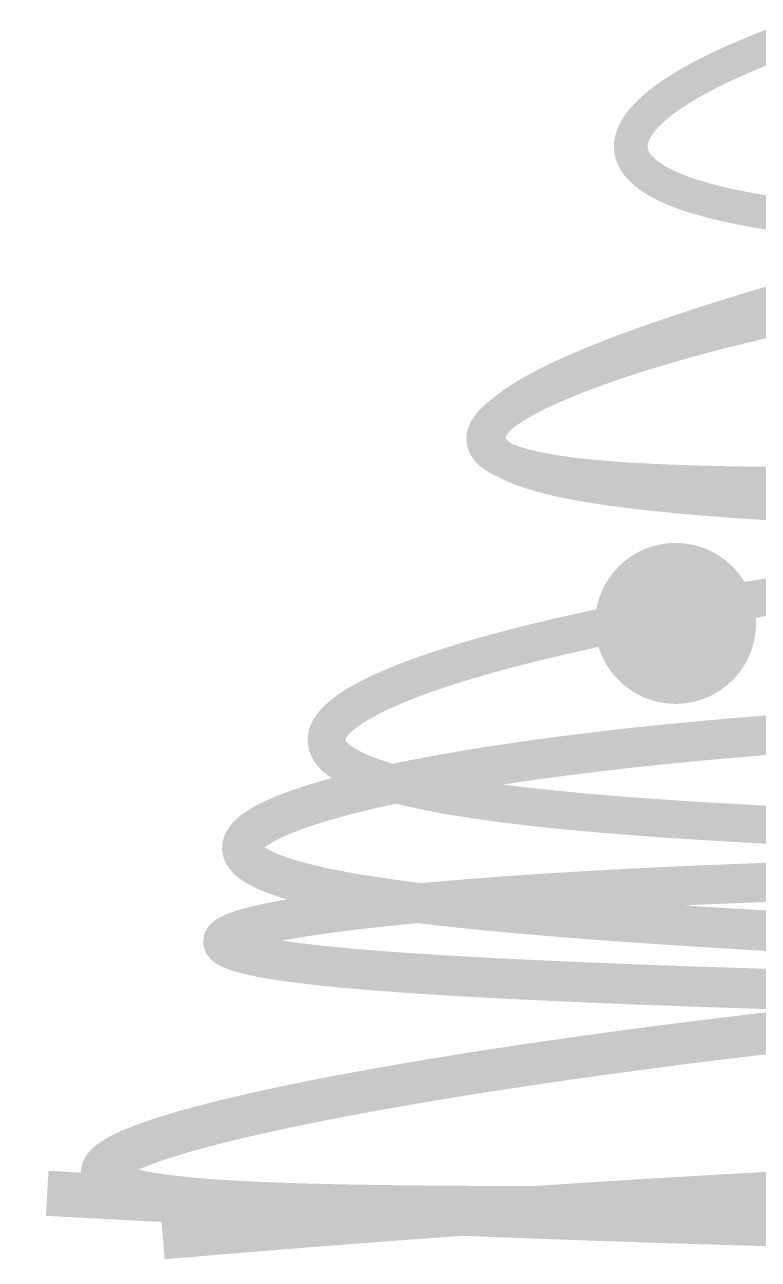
# Model space of a CAD drawing. Header units: millimetres. Extents: x 153 to 500, y 34 to 242.
# Drawn here: x 153.4 to 202.2, y 34.8 to 117 of the extents above; entities that cross this region are included whole.
import ezdxf

# ---------------------------------------------------------------- set-up
doc = ezdxf.new("R2010")
doc.units = ezdxf.units.MM
doc.layers.add('l1', color=7, linetype='Continuous', lineweight=211)
doc.layers.add('l3', color=7, linetype='Continuous', lineweight=211)

msp = doc.modelspace()

# ---------------------------------------------------------------- hatches: boundary and pattern name
at = {"layer": 'l3', "transparency": 33554687}
h = msp.add_hatch(color=256, dxfattribs=at)
h.dxf.hatch_style = 1
h.set_gradient(color1=(255, 0, 0), color2=(128, 0, 0), name='INVSPHERICAL')
edge = h.paths.add_edge_path()
edge.add_arc((196.708, 77.147), 5.359, 0, 360)

# ---------------------------------------------------------------- linework, layer by layer
at = {"layer": 'l1', "color": 7, "true_color": 0xf2f2f2}
for points in [[(203.783, 115.875, 2.228, 2.229, 0), (203.113, 115.622, 2.229, 2.229, 0), (202.463, 115.368, 2.229, 2.23, 0), (201.834, 115.112, 2.23, 2.231, 0), (201.224, 114.856, 2.231, 2.231, 0), (200.636, 114.599, 2.231, 2.232, 0), (200.069, 114.341, 2.232, 2.232, 0), (199.524, 114.083, 2.232, 2.233, 0), (199, 113.824, 2.233, 2.234, 0), (198.499, 113.566, 2.234, 2.234, 0), (198.021, 113.307, 2.234, 2.235, 0), (197.566, 113.048, 2.235, 2.235, 0), (197.135, 112.79, 2.235, 2.236, 0), (196.727, 112.532, 2.236, 2.236, 0), (196.343, 112.275, 2.236, 2.237, 0), (195.985, 112.018, 2.237, 2.237, 0), (195.651, 111.763, 2.237, 2.237, 0), (195.342, 111.508, 2.237, 2.238, 0), (195.059, 111.254, 2.238, 2.238, 0), (194.803, 111.002, 2.238, 2.238, 0), (194.573, 110.752, 2.238, 2.239, 0), (194.369, 110.502, 2.239, 2.239, 0), (194.193, 110.255, 2.239, 2.239, 0), (194.045, 110.01, 2.239, 2.24, 0), (193.924, 109.767, 2.24, 2.24, 0), (193.832, 109.525, 2.24, 2.24, 0), (193.768, 109.287, 2.24, 2.24, 0), (193.734, 109.051, 2.24, 2.241, 0), (193.729, 108.817, 2.241, 2.241, 0), (193.753, 108.587, 2.241, 2.241, 0), (193.808, 108.359, 2.241, 2.241, 0), (193.894, 108.134, 2.241, 2.241, 0), (194.01, 107.913, 2.241, 2.242, 0), (194.158, 107.695, 2.242, 2.242, 0), (194.337, 107.481, 2.242, 2.242, 0), (194.549, 107.271, 2.242, 2.243, 0), (194.793, 107.064, 2.243, 2.243, 0), (195.069, 106.862, 2.243, 2.243, 0), (195.379, 106.663, 2.243, 2.244, 0), (195.722, 106.469, 2.244, 2.244, 0), (196.099, 106.28, 2.244, 2.245, 0), (196.511, 106.095, 2.245, 2.245, 0), (196.957, 105.915, 2.245, 2.246, 0), (197.438, 105.739, 2.246, 2.246, 0), (197.954, 105.569, 2.246, 2.247, 0), (198.507, 105.405, 2.247, 2.247, 0), (199.095, 105.245, 2.247, 2.248, 0), (199.72, 105.091, 2.248, 2.249, 0), (200.381, 104.943, 2.249, 2.249, 0), (201.079, 104.8, 2.249, 2.25, 0), (201.811, 104.663, 2.25, 2.251, 0), (202.578, 104.531, 2.251, 2.252, 0), (203.379, 104.403, 2.252, 2.252, 0)], [(204.54, 79.162, 2.466, 2.468, 0), (203.17, 78.952, 2.468, 2.469, 0), (201.825, 78.739, 2.469, 2.47, 0), (200.506, 78.523, 2.47, 2.472, 0), (199.213, 78.304, 2.472, 2.473, 0), (197.947, 78.083, 2.473, 2.474, 0), (196.708, 77.859, 2.474, 2.475, 0), (195.496, 77.633, 2.475, 2.477, 0), (194.313, 77.405, 2.477, 2.478, 0), (193.157, 77.174, 2.478, 2.479, 0), (192.03, 76.942, 2.479, 2.48, 0), (190.932, 76.708, 2.48, 2.481, 0), (189.864, 76.472, 2.481, 2.482, 0), (188.825, 76.234, 2.482, 2.483, 0), (187.816, 75.996, 2.483, 2.484, 0), (186.838, 75.755, 2.484, 2.485, 0), (185.892, 75.514, 2.485, 2.486, 0), (184.976, 75.272, 2.486, 2.487, 0), (184.092, 75.029, 2.487, 2.488, 0), (183.241, 74.785, 2.488, 2.489, 0), (182.422, 74.54, 2.489, 2.489, 0), (181.636, 74.295, 2.489, 2.49, 0), (180.884, 74.05, 2.49, 2.491, 0), (180.165, 73.804, 2.491, 2.492, 0), (179.481, 73.558, 2.492, 2.492, 0), (178.831, 73.313, 2.492, 2.493, 0), (178.216, 73.067, 2.493, 2.494, 0), (177.637, 72.822, 2.494, 2.494, 0), (177.093, 72.578, 2.494, 2.495, 0), (176.586, 72.334, 2.495, 2.495, 0), (176.115, 72.09, 2.495, 2.496, 0), (175.681, 71.848, 2.496, 2.496, 0), (175.285, 71.607, 2.496, 2.497, 0), (174.926, 71.366, 2.497, 2.497, 0), (174.606, 71.127, 2.497, 2.497, 0), (174.324, 70.89, 2.497, 2.498, 0), (174.081, 70.654, 2.498, 2.498, 0), (173.877, 70.419, 2.498, 2.498, 0), (173.713, 70.187, 2.498, 2.499, 0), (173.59, 69.956, 2.499, 2.499, 0), (173.507, 69.728, 2.499, 2.499, 0), (173.465, 69.502, 2.499, 2.499, 0), (173.464, 69.278, 2.499, 2.5, 0), (173.506, 69.056, 2.5, 2.5, 0), (173.589, 68.837, 2.5, 2.5, 0), (173.715, 68.621, 2.5, 2.5, 0), (173.884, 68.408, 2.5, 2.501, 0), (174.096, 68.198, 2.501, 2.501, 0), (174.352, 67.991, 2.501, 2.501, 0), (174.652, 67.787, 2.501, 2.502, 0), (174.997, 67.587, 2.502, 2.502, 0), (175.387, 67.39, 2.502, 2.503, 0), (175.822, 67.198, 2.503, 2.503, 0), (176.303, 67.008, 2.503, 2.504, 0), (176.83, 66.823, 2.504, 2.504, 0), (177.403, 66.642, 2.504, 2.505, 0), (178.024, 66.465, 2.505, 2.506, 0), (178.692, 66.293, 2.506, 2.506, 0), (179.408, 66.125, 2.506, 2.507, 0), (180.171, 65.962, 2.507, 2.508, 0), (180.984, 65.803, 2.508, 2.509, 0), (181.845, 65.649, 2.509, 2.51, 0), (182.755, 65.501, 2.51, 2.511, 0), (183.714, 65.357, 2.511, 2.512, 0), (184.72, 65.218, 2.512, 2.513, 0), (185.771, 65.084, 2.513, 2.514, 0), (186.867, 64.955, 2.514, 2.515, 0), (188.006, 64.83, 2.515, 2.516, 0), (189.187, 64.71, 2.516, 2.517, 0), (190.41, 64.594, 2.517, 2.519, 0), (191.672, 64.483, 2.519, 2.52, 0), (192.972, 64.375, 2.52, 2.521, 0), (194.31, 64.272, 2.521, 2.523, 0), (195.685, 64.173, 2.523, 2.524, 0), (197.094, 64.078, 2.524, 2.525, 0), (198.536, 63.986, 2.525, 2.527, 0), (200.012, 63.899, 2.527, 2.528, 0), (201.519, 63.815, 2.528, 2.53, 0), (203.056, 63.734, 2.53, 2.531, 0), (204.622, 63.657, 2.531, 2.533, 0)], [(204.32, 50.041, 2.772, 2.773, 0), (202.593, 49.84, 2.773, 2.775, 0), (200.891, 49.638, 2.775, 2.777, 0), (199.215, 49.433, 2.777, 2.779, 0), (197.564, 49.228, 2.779, 2.78, 0), (195.94, 49.02, 2.78, 2.782, 0), (194.343, 48.811, 2.782, 2.783, 0), (192.773, 48.601, 2.783, 2.785, 0), (191.231, 48.39, 2.785, 2.786, 0), (189.718, 48.178, 2.786, 2.788, 0), (188.234, 47.965, 2.788, 2.789, 0), (186.78, 47.751, 2.789, 2.791, 0), (185.355, 47.537, 2.791, 2.792, 0), (183.961, 47.322, 2.792, 2.793, 0), (182.599, 47.107, 2.793, 2.795, 0), (181.268, 46.892, 2.795, 2.796, 0), (179.969, 46.677, 2.796, 2.797, 0), (178.703, 46.461, 2.797, 2.799, 0), (177.47, 46.246, 2.799, 2.8, 0), (176.271, 46.031, 2.8, 2.801, 0), (175.107, 45.816, 2.801, 2.802, 0), (173.977, 45.603, 2.802, 2.803, 0), (172.882, 45.389, 2.803, 2.804, 0), (171.823, 45.177, 2.804, 2.805, 0), (170.801, 44.965, 2.805, 2.806, 0), (169.816, 44.755, 2.806, 2.807, 0), (168.868, 44.546, 2.807, 2.808, 0), (167.957, 44.338, 2.808, 2.809, 0), (167.086, 44.131, 2.809, 2.81, 0), (166.253, 43.926, 2.81, 2.811, 0), (165.46, 43.723, 2.811, 2.812, 0), (164.707, 43.522, 2.812, 2.812, 0), (163.995, 43.322, 2.812, 2.813, 0), (163.323, 43.125, 2.813, 2.814, 0), (162.693, 42.93, 2.814, 2.814, 0), (162.106, 42.737, 2.814, 2.815, 0), (161.561, 42.547, 2.815, 2.815, 0), (161.059, 42.359, 2.815, 2.816, 0), (160.601, 42.174, 2.816, 2.816, 0), (160.187, 41.992, 2.816, 2.817, 0), (159.818, 41.813, 2.817, 2.817, 0), (159.494, 41.637, 2.817, 2.817, 0), (159.216, 41.464, 2.817, 2.818, 0), (158.984, 41.295, 2.818, 2.818, 0), (158.799, 41.129, 2.818, 2.818, 0), (158.661, 40.967, 2.818, 2.818, 0), (158.571, 40.809, 2.818, 2.818, 0), (158.53, 40.654, 2.818, 2.819, 0), (158.538, 40.504, 2.819, 2.819, 0), (158.595, 40.357, 2.819, 2.819, 0), (158.702, 40.215, 2.819, 2.819, 0), (158.859, 40.077, 2.819, 2.819, 0), (159.068, 39.944, 2.819, 2.82, 0), (159.328, 39.816, 2.82, 2.82, 0), (159.64, 39.692, 2.82, 2.82, 0), (160.004, 39.573, 2.82, 2.821, 0), (160.422, 39.459, 2.821, 2.821, 0), (160.894, 39.351, 2.821, 2.822, 0), (161.419, 39.247, 2.822, 2.822, 0), (162, 39.149, 2.822, 2.823, 0), (162.635, 39.057, 2.823, 2.824, 0), (163.326, 38.97, 2.824, 2.824, 0), (164.074, 38.889, 2.824, 2.825, 0), (164.878, 38.814, 2.825, 2.826, 0), (165.739, 38.746, 2.826, 2.827, 0), (166.658, 38.682, 2.827, 2.828, 0), (167.634, 38.625, 2.828, 2.829, 0), (168.668, 38.573, 2.829, 2.83, 0), (169.76, 38.526, 2.83, 2.831, 0), (170.91, 38.483, 2.831, 2.832, 0), (172.118, 38.446, 2.832, 2.834, 0), (173.384, 38.412, 2.834, 2.835, 0), (174.709, 38.383, 2.835, 2.836, 0), (176.092, 38.358, 2.836, 2.838, 0), (177.533, 38.336, 2.838, 2.839, 0), (179.033, 38.318, 2.839, 2.841, 0), (180.593, 38.302, 2.841, 2.842, 0), (182.211, 38.29, 2.842, 2.844, 0), (183.888, 38.28, 2.844, 2.846, 0), (185.625, 38.273, 2.846, 2.848, 0), (187.421, 38.268, 2.848, 2.849, 0), (189.276, 38.264, 2.849, 2.851, 0), (191.191, 38.262, 2.851, 2.853, 0), (193.166, 38.262, 2.853, 2.855, 0), (195.201, 38.263, 2.855, 2.857, 0), (197.296, 38.265, 2.857, 2.86, 0), (199.452, 38.267, 2.86, 2.862, 0), (201.667, 38.27, 2.862, 2.864, 0), (203.943, 38.273, 2.864, 2.866, 0)]]:
    msp.add_lwpolyline(points, format="xyseb", dxfattribs=at)
at = {"layer": 'l1', "color": 254, "true_color": 0xd1d1d1}
for points in [[(203.919, 98.693, 2.327, 2.328, 0), (202.91, 98.398, 2.328, 2.329, 0), (201.92, 98.103, 2.329, 2.33, 0), (200.951, 97.809, 2.33, 2.331, 0), (200.003, 97.516, 2.331, 2.332, 0), (199.076, 97.224, 2.332, 2.332, 0), (198.171, 96.934, 2.332, 2.333, 0), (197.288, 96.644, 2.333, 2.334, 0), (196.429, 96.356, 2.334, 2.335, 0), (195.594, 96.069, 2.335, 2.336, 0), (194.783, 95.783, 2.336, 2.337, 0), (193.997, 95.5, 2.337, 2.338, 0), (193.237, 95.217, 2.338, 2.338, 0), (192.503, 94.937, 2.338, 2.339, 0), (191.796, 94.658, 2.339, 2.34, 0), (191.117, 94.382, 2.34, 2.341, 0), (190.465, 94.107, 2.341, 2.341, 0), (189.842, 93.835, 2.341, 2.342, 0), (189.248, 93.565, 2.342, 2.342, 0), (188.684, 93.297, 2.342, 2.343, 0), (188.151, 93.032, 2.343, 2.344, 0), (187.648, 92.769, 2.344, 2.344, 0), (187.178, 92.509, 2.344, 2.345, 0), (186.739, 92.252, 2.345, 2.345, 0), (186.333, 91.997, 2.345, 2.346, 0), (185.961, 91.746, 2.346, 2.346, 0), (185.622, 91.497, 2.346, 2.346, 0), (185.318, 91.252, 2.346, 2.347, 0), (185.05, 91.01, 2.347, 2.347, 0), (184.817, 90.771, 2.347, 2.347, 0), (184.621, 90.535, 2.347, 2.348, 0), (184.461, 90.303, 2.348, 2.348, 0), (184.339, 90.075, 2.348, 2.348, 0), (184.256, 89.85, 2.348, 2.348, 0), (184.211, 89.63, 2.348, 2.349, 0), (184.206, 89.413, 2.349, 2.349, 0), (184.24, 89.2, 2.349, 2.349, 0), (184.316, 88.991, 2.349, 2.349, 0), (184.432, 88.786, 2.349, 2.35, 0), (184.59, 88.586, 2.35, 2.35, 0), (184.791, 88.39, 2.35, 2.35, 0), (185.034, 88.198, 2.35, 2.35, 0), (185.321, 88.012, 2.35, 2.351, 0), (185.653, 87.829, 2.351, 2.351, 0), (186.029, 87.652, 2.351, 2.352, 0), (186.45, 87.479, 2.352, 2.352, 0), (186.918, 87.312, 2.352, 2.353, 0), (187.432, 87.149, 2.353, 2.353, 0), (187.993, 86.992, 2.353, 2.354, 0), (188.602, 86.839, 2.354, 2.355, 0), (189.259, 86.693, 2.355, 2.355, 0), (189.965, 86.551, 2.355, 2.356, 0), (190.721, 86.415, 2.356, 2.357, 0), (191.527, 86.285, 2.357, 2.358, 0), (192.382, 86.16, 2.358, 2.359, 0), (193.284, 86.041, 2.359, 2.36, 0), (194.233, 85.926, 2.36, 2.361, 0), (195.227, 85.816, 2.361, 2.362, 0), (196.265, 85.711, 2.362, 2.363, 0), (197.346, 85.61, 2.363, 2.364, 0), (198.468, 85.514, 2.364, 2.365, 0), (199.631, 85.422, 2.365, 2.366, 0), (200.832, 85.333, 2.366, 2.367, 0), (202.072, 85.248, 2.367, 2.369, 0), (203.348, 85.166, 2.369, 2.37, 0), (204.659, 85.088, 2.37, 2.371, 0)], [(204.68, 59.97, 2.608, 2.61, 0), (203.129, 59.917, 2.61, 2.611, 0), (201.601, 59.862, 2.611, 2.613, 0), (200.098, 59.803, 2.613, 2.614, 0), (198.62, 59.742, 2.614, 2.616, 0), (197.169, 59.678, 2.616, 2.617, 0), (195.743, 59.612, 2.617, 2.618, 0), (194.344, 59.543, 2.618, 2.62, 0), (192.973, 59.471, 2.62, 2.621, 0), (191.63, 59.397, 2.621, 2.622, 0), (190.316, 59.321, 2.622, 2.624, 0), (189.03, 59.243, 2.624, 2.625, 0), (187.774, 59.163, 2.625, 2.626, 0), (186.549, 59.08, 2.626, 2.627, 0), (185.354, 58.996, 2.627, 2.629, 0), (184.191, 58.91, 2.629, 2.63, 0), (183.059, 58.821, 2.63, 2.631, 0), (181.96, 58.732, 2.631, 2.632, 0), (180.894, 58.64, 2.632, 2.633, 0), (179.862, 58.547, 2.633, 2.634, 0), (178.864, 58.453, 2.634, 2.635, 0), (177.9, 58.357, 2.635, 2.636, 0), (176.972, 58.259, 2.636, 2.637, 0), (176.079, 58.161, 2.637, 2.637, 0), (175.223, 58.061, 2.637, 2.638, 0), (174.403, 57.96, 2.638, 2.639, 0), (173.621, 57.858, 2.639, 2.64, 0), (172.877, 57.756, 2.64, 2.64, 0), (172.172, 57.652, 2.64, 2.641, 0), (171.506, 57.547, 2.641, 2.642, 0), (170.879, 57.442, 2.642, 2.642, 0), (170.293, 57.336, 2.642, 2.643, 0), (169.747, 57.23, 2.643, 2.643, 0), (169.243, 57.123, 2.643, 2.644, 0), (168.781, 57.016, 2.644, 2.644, 0), (168.361, 56.909, 2.644, 2.645, 0), (167.984, 56.801, 2.645, 2.645, 0), (167.651, 56.693, 2.645, 2.645, 0), (167.362, 56.585, 2.645, 2.646, 0), (167.117, 56.477, 2.646, 2.646, 0), (166.918, 56.369, 2.646, 2.646, 0), (166.764, 56.261, 2.646, 2.646, 0), (166.657, 56.154, 2.646, 2.646, 0), (166.597, 56.046, 2.646, 2.646, 0), (166.584, 55.94, 2.646, 2.647, 0), (166.619, 55.833, 2.647, 2.647, 0), (166.703, 55.727, 2.647, 2.647, 0), (166.836, 55.622, 2.647, 2.647, 0), (167.018, 55.518, 2.647, 2.647, 0), (167.251, 55.414, 2.647, 2.648, 0), (167.534, 55.311, 2.648, 2.648, 0), (167.869, 55.209, 2.648, 2.648, 0), (168.256, 55.108, 2.648, 2.649, 0), (168.695, 55.009, 2.649, 2.649, 0), (169.187, 54.91, 2.649, 2.65, 0), (169.733, 54.813, 2.65, 2.65, 0), (170.332, 54.717, 2.65, 2.651, 0), (170.987, 54.622, 2.651, 2.652, 0), (171.696, 54.529, 2.652, 2.653, 0), (172.462, 54.438, 2.653, 2.653, 0), (173.284, 54.348, 2.653, 2.654, 0), (174.162, 54.26, 2.654, 2.655, 0), (175.098, 54.173, 2.655, 2.656, 0), (176.09, 54.089, 2.656, 2.657, 0), (177.136, 54.006, 2.657, 2.658, 0), (178.236, 53.925, 2.658, 2.659, 0), (179.388, 53.845, 2.659, 2.661, 0), (180.591, 53.767, 2.661, 2.662, 0), (181.843, 53.691, 2.662, 2.663, 0), (183.142, 53.617, 2.663, 2.664, 0), (184.489, 53.544, 2.664, 2.666, 0), (185.88, 53.473, 2.666, 2.667, 0), (187.316, 53.403, 2.667, 2.669, 0), (188.794, 53.335, 2.669, 2.67, 0), (190.313, 53.268, 2.67, 2.672, 0), (191.871, 53.202, 2.672, 2.673, 0), (193.469, 53.138, 2.673, 2.675, 0), (195.103, 53.076, 2.675, 2.677, 0), (196.773, 53.015, 2.677, 2.678, 0), (198.477, 52.955, 2.678, 2.68, 0), (200.215, 52.896, 2.68, 2.682, 0), (201.984, 52.839, 2.682, 2.684, 0), (203.783, 52.783, 2.684, 2.685, 0)], [(206.353, 37.076, 2.949, 2.954, 0), (201.682, 37.201, 2.954, 2.958, 0), (196.907, 37.344, 2.958, 2.963, 0), (192.028, 37.506, 2.963, 2.968, 0), (187.044, 37.688, 2.968, 2.973, 0), (181.953, 37.889, 2.973, 2.978, 0), (176.755, 38.111, 2.978, 2.984, 0), (171.448, 38.353, 2.984, 2.989, 0), (166.032, 38.616, 2.989, 2.994, 0), (160.506, 38.901, 2.994, 3, 0), (154.868, 39.208, 3, 3, 0)]]:
    msp.add_lwpolyline(points, format="xyseb", dxfattribs=at)
at = {"layer": 'l1', "color": 253, "true_color": 0xa1a1a1}
for points in [[(203.562, 97.529, 2.371, 2.372, 0), (202.563, 97.302, 2.372, 2.373, 0), (201.582, 97.071, 2.373, 2.374, 0), (200.618, 96.837, 2.374, 2.375, 0), (199.672, 96.599, 2.375, 2.376, 0), (198.746, 96.359, 2.376, 2.377, 0), (197.839, 96.116, 2.377, 2.378, 0), (196.954, 95.872, 2.378, 2.379, 0), (196.09, 95.625, 2.379, 2.38, 0), (195.249, 95.376, 2.38, 2.38, 0), (194.431, 95.126, 2.38, 2.381, 0), (193.637, 94.874, 2.381, 2.382, 0), (192.868, 94.622, 2.382, 2.383, 0), (192.125, 94.369, 2.383, 2.383, 0), (191.409, 94.116, 2.383, 2.384, 0), (190.72, 93.862, 2.384, 2.385, 0), (190.06, 93.608, 2.385, 2.385, 0), (189.429, 93.355, 2.385, 2.386, 0), (188.828, 93.103, 2.386, 2.387, 0), (188.258, 92.851, 2.387, 2.387, 0), (187.719, 92.601, 2.387, 2.388, 0), (187.213, 92.352, 2.388, 2.388, 0), (186.741, 92.104, 2.388, 2.389, 0), (186.302, 91.859, 2.389, 2.389, 0), (185.899, 91.615, 2.389, 2.39, 0), (185.532, 91.375, 2.39, 2.39, 0), (185.201, 91.137, 2.39, 2.39, 0), (184.908, 90.901, 2.39, 2.391, 0), (184.653, 90.67, 2.391, 2.391, 0), (184.437, 90.441, 2.391, 2.391, 0), (184.261, 90.217, 2.391, 2.392, 0), (184.127, 89.996, 2.392, 2.392, 0), (184.033, 89.78, 2.392, 2.392, 0), (183.983, 89.568, 2.392, 2.392, 0), (183.976, 89.362, 2.392, 2.392, 0), (184.013, 89.16, 2.392, 2.393, 0), (184.095, 88.963, 2.393, 2.393, 0), (184.223, 88.773, 2.393, 2.393, 0), (184.397, 88.588, 2.393, 2.393, 0), (184.619, 88.409, 2.393, 2.394, 0), (184.89, 88.237, 2.394, 2.394, 0), (185.209, 88.071, 2.394, 2.394, 0), (185.579, 87.912, 2.394, 2.395, 0), (186, 87.761, 2.395, 2.395, 0), (186.472, 87.617, 2.395, 2.396, 0), (186.997, 87.481, 2.396, 2.396, 0), (187.575, 87.352, 2.396, 2.397, 0), (188.207, 87.232, 2.397, 2.398, 0), (188.894, 87.121, 2.398, 2.398, 0), (189.637, 87.018, 2.398, 2.399, 0), (190.435, 86.923, 2.399, 2.4, 0), (191.285, 86.837, 2.4, 2.401, 0), (192.187, 86.759, 2.401, 2.402, 0), (193.139, 86.688, 2.402, 2.403, 0), (194.14, 86.625, 2.403, 2.404, 0), (195.189, 86.569, 2.404, 2.405, 0), (196.283, 86.52, 2.405, 2.406, 0), (197.422, 86.478, 2.406, 2.407, 0), (198.604, 86.442, 2.407, 2.408, 0), (199.828, 86.412, 2.408, 2.409, 0), (201.093, 86.388, 2.409, 2.411, 0), (202.396, 86.369, 2.411, 2.412, 0), (203.737, 86.356, 2.412, 2.413, 0)], [(204.689, 69.846, 2.628, 2.63, 0), (203.216, 69.737, 2.63, 2.631, 0), (201.764, 69.622, 2.631, 2.633, 0), (200.334, 69.502, 2.633, 2.634, 0), (198.925, 69.378, 2.634, 2.635, 0), (197.539, 69.249, 2.635, 2.636, 0), (196.176, 69.116, 2.636, 2.638, 0), (194.836, 68.978, 2.638, 2.639, 0), (193.521, 68.836, 2.639, 2.64, 0), (192.232, 68.69, 2.64, 2.641, 0), (190.967, 68.54, 2.641, 2.643, 0), (189.73, 68.386, 2.643, 2.644, 0), (188.519, 68.229, 2.644, 2.645, 0), (187.336, 68.068, 2.645, 2.646, 0), (186.181, 67.903, 2.646, 2.647, 0), (185.055, 67.736, 2.647, 2.648, 0), (183.958, 67.566, 2.648, 2.649, 0), (182.892, 67.392, 2.649, 2.65, 0), (181.857, 67.216, 2.65, 2.651, 0), (180.853, 67.038, 2.651, 2.652, 0), (179.881, 66.856, 2.652, 2.653, 0), (178.942, 66.673, 2.653, 2.654, 0), (178.036, 66.487, 2.654, 2.655, 0), (177.164, 66.3, 2.655, 2.656, 0), (176.327, 66.11, 2.656, 2.656, 0), (175.525, 65.919, 2.656, 2.657, 0), (174.76, 65.726, 2.657, 2.658, 0), (174.03, 65.532, 2.658, 2.659, 0), (173.338, 65.336, 2.659, 2.659, 0), (172.684, 65.139, 2.659, 2.66, 0), (172.068, 64.942, 2.66, 2.66, 0), (171.492, 64.743, 2.66, 2.661, 0), (170.955, 64.544, 2.661, 2.662, 0), (170.459, 64.344, 2.662, 2.662, 0), (170.003, 64.144, 2.662, 2.662, 0), (169.59, 63.943, 2.662, 2.663, 0), (169.218, 63.742, 2.663, 2.663, 0), (168.89, 63.542, 2.663, 2.664, 0), (168.605, 63.341, 2.664, 2.664, 0), (168.365, 63.141, 2.664, 2.664, 0), (168.169, 62.941, 2.664, 2.664, 0), (168.019, 62.742, 2.664, 2.665, 0), (167.915, 62.544, 2.665, 2.665, 0), (167.858, 62.346, 2.665, 2.665, 0), (167.848, 62.15, 2.665, 2.665, 0), (167.886, 61.954, 2.665, 2.665, 0), (167.974, 61.76, 2.665, 2.666, 0), (168.11, 61.568, 2.666, 2.666, 0), (168.297, 61.377, 2.666, 2.666, 0), (168.534, 61.188, 2.666, 2.666, 0), (168.822, 61.001, 2.666, 2.667, 0), (169.162, 60.815, 2.667, 2.667, 0), (169.555, 60.632, 2.667, 2.668, 0), (170.001, 60.452, 2.668, 2.668, 0), (170.501, 60.274, 2.668, 2.669, 0), (171.056, 60.098, 2.669, 2.669, 0), (171.665, 59.926, 2.669, 2.67, 0), (172.33, 59.756, 2.67, 2.671, 0), (173.052, 59.589, 2.671, 2.671, 0), (173.831, 59.426, 2.671, 2.672, 0), (174.667, 59.265, 2.672, 2.673, 0), (175.562, 59.109, 2.673, 2.674, 0), (176.515, 58.956, 2.674, 2.675, 0), (177.528, 58.807, 2.675, 2.676, 0), (178.599, 58.661, 2.676, 2.677, 0), (179.727, 58.519, 2.677, 2.678, 0), (180.909, 58.38, 2.678, 2.679, 0), (182.146, 58.245, 2.679, 2.681, 0), (183.434, 58.112, 2.681, 2.682, 0), (184.773, 57.983, 2.682, 2.683, 0), (186.162, 57.856, 2.683, 2.685, 0), (187.598, 57.732, 2.685, 2.686, 0), (189.081, 57.611, 2.686, 2.688, 0), (190.608, 57.491, 2.688, 2.689, 0), (192.178, 57.374, 2.689, 2.691, 0), (193.791, 57.259, 2.691, 2.692, 0), (195.444, 57.146, 2.692, 2.694, 0), (197.135, 57.035, 2.694, 2.696, 0), (198.864, 56.925, 2.696, 2.697, 0), (200.629, 56.817, 2.697, 2.699, 0), (202.428, 56.71, 2.699, 2.701, 0), (204.26, 56.604, 2.701, 2.702, 0)], [(204.447, 39.245, 2.96, 2.964, 0), (200.141, 39.006, 2.964, 2.968, 0), (195.749, 38.747, 2.968, 2.973, 0), (191.272, 38.467, 2.973, 2.977, 0), (186.708, 38.166, 2.977, 2.981, 0), (182.057, 37.842, 2.981, 2.986, 0), (177.318, 37.496, 2.986, 2.99, 0), (172.49, 37.126, 2.99, 2.995, 0), (167.572, 36.733, 2.995, 3, 0), (162.564, 36.316, 3, 3, 0)]]:
    msp.add_lwpolyline(points, format="xyseb", dxfattribs=at)

doc.saveas('drawing.dxf')
